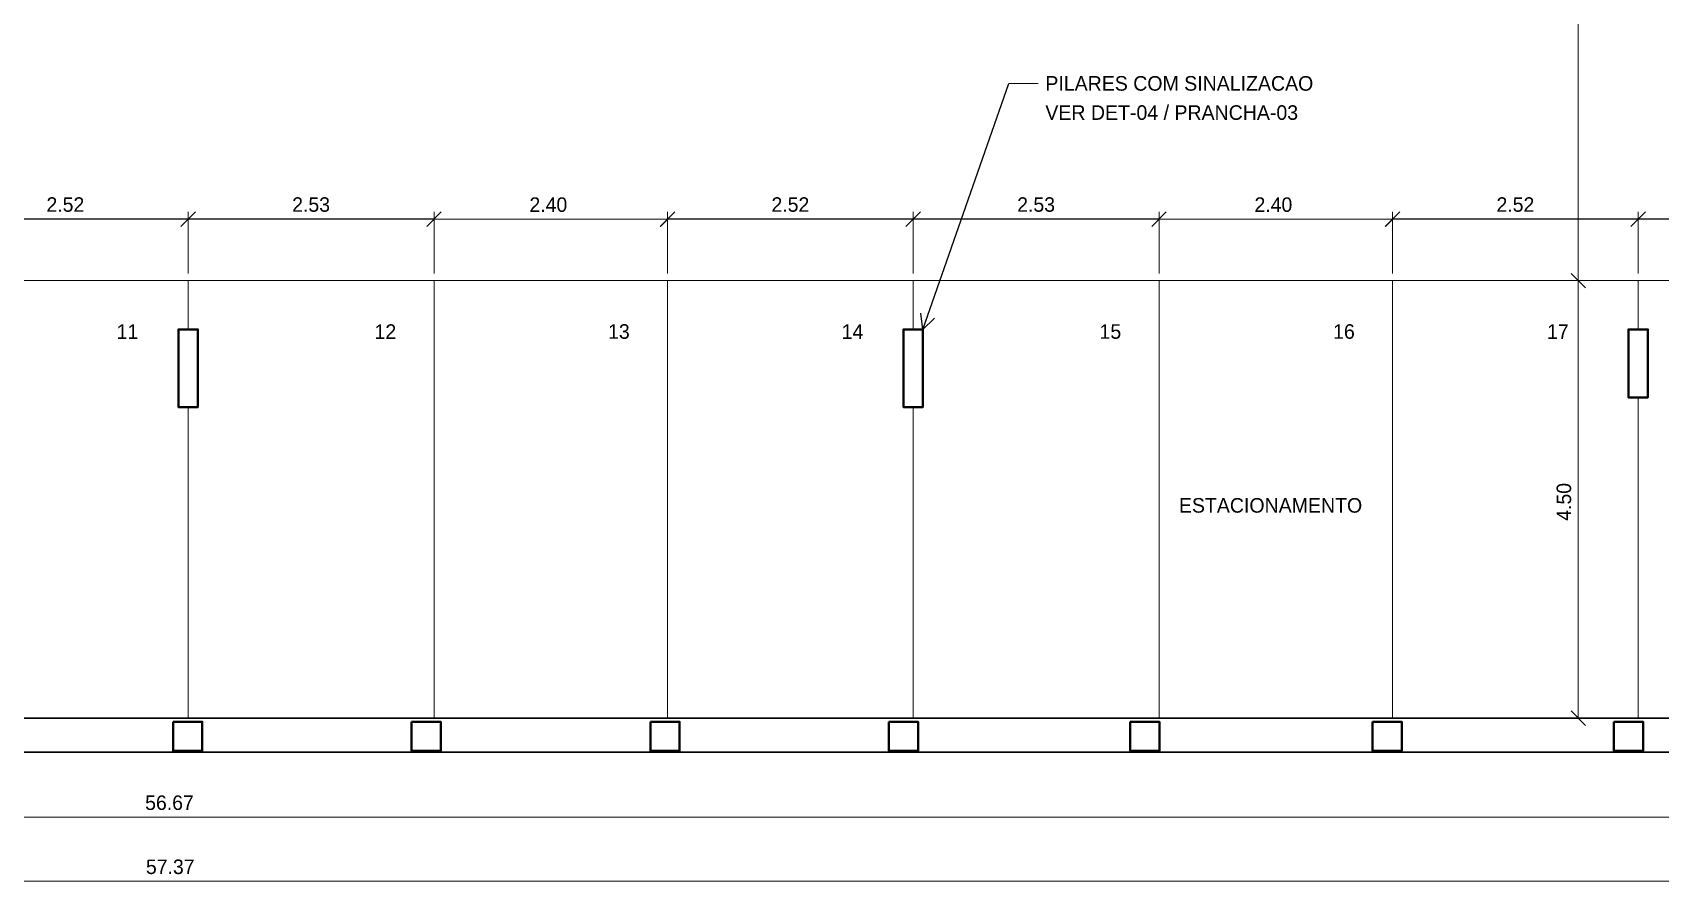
# Model space of a CAD drawing. Header units: metres. Extents: x -5.3 to 83.9, y -21.1 to 42.
# Drawn here: x 29.17 to 45.89, y 0.6 to 9.41 of the extents above; entities that cross this region are included whole.
import ezdxf
from ezdxf.enums import TextEntityAlignment as Align

# ---------------------------------------------------------------- set-up
doc = ezdxf.new("R2010")
doc.units = ezdxf.units.M
doc.header["$MEASUREMENT"] = 0
for name, color, linetype, lineweight in [('Level 23', 7, 'Continuous', 0), ('Level 24', 7, 'Continuous', 0), ('Level 41', 7, 'Continuous', 0), ('Level 42', 7, 'Continuous', 0), ('Level 7', 7, 'Continuous', 0), ('Level 8', 7, 'Continuous', 0)]:
    doc.layers.add(name, color=color, linetype=linetype, lineweight=lineweight)
doc.styles.add('Style-CIVIL', font='CIVIL.shx')
doc.styles.add('Style-INTL_ENGINEERING', font='INTL_ENGINEERING.shx')
doc.dimstyles.get("Standard").update_dxf_attribs({"dimtxt": 0.18, "dimasz": 0.18, "dimexe": 0.18, "dimexo": 0.0625, "dimgap": 0.09, "dimtad": 0, "dimtih": 1, "dimtoh": 1, "dimdec": 4, "dimzin": 1, "dimdsep": 46, "dimtxsty": 'Standard', "dimcen": 0, "dimadec": 0, "dimazin": 0, "dimtfac": 1, "dimtdec": 4, "dimtofl": 0, "dimtmove": 0, "dimatfit": 3, "dimfxl": 0, "dimtolj": 1, "dimtzin": 1, "dimarcsym": 0})

# ---------------------------------------------------------------- blocks, each defined once
blk = doc.blocks.new('_Oblique')
at = {"color": 0, "linetype": 'ByBlock', "lineweight": -2}
blk.add_line((0.5, 0.5), (-0.5, -0.5), dxfattribs=at)
blk = doc.blocks.new('*D14')
at = {"layer": 'Defpoints', "color": 0, "linetype": 'Continuous', "lineweight": 13}
for p in [(45.665, 7.489), (45.665, 6.857), (48.191, 6.857)]:
    blk.add_point(p, dxfattribs=at)
at = {"layer": 'Level 23', "color": 2, "linetype": 'Continuous', "lineweight": 0}
for p, q in [((45.665, 6.931), (45.665, 7.563)), ((48.191, 6.931), (48.191, 7.563))]:
    blk.add_line(p, q, dxfattribs=at)
at = {"layer": 'Level 23', "color": 0, "linetype": 'Continuous', "lineweight": -2}
blk.add_line((48.191, 7.489), (45.665, 7.489), dxfattribs=at)
at = {"layer": 'Level 23', "color": 0, "linetype": 'Continuous', "lineweight": -2, "xscale": 0.14925, "yscale": 0.14925, "zscale": 0.14925, "rotation": 180}
blk.add_blockref('_Oblique', (45.665, 7.489), dxfattribs=at)
at = {"layer": 'Level 23', "color": 0, "linetype": 'Continuous', "lineweight": -2, "xscale": 0.14925, "yscale": 0.14925, "zscale": 0.14925}
blk.add_blockref('_Oblique', (48.191, 7.489), dxfattribs=at)
at = {"layer": 'Level 23', "color": 0, "linetype": 'Continuous', "lineweight": 0, "insert": (46.928, 7.638), "char_height": 0.1492, "attachment_point": 5, "style": 'Style-INTL_ENGINEERING'}
blk.add_mtext('2.53', dxfattribs=at)
blk = doc.blocks.new('*D15')
at = {"layer": 'Defpoints', "color": 0, "linetype": 'Continuous', "lineweight": 13}
for p in [(43.141, 7.489), (43.141, 6.857), (45.665, 6.857)]:
    blk.add_point(p, dxfattribs=at)
at = {"layer": 'Level 23', "color": 2, "linetype": 'Continuous', "lineweight": 0}
for p, q in [((43.141, 6.931), (43.141, 7.563)), ((45.665, 6.931), (45.665, 7.563))]:
    blk.add_line(p, q, dxfattribs=at)
at = {"layer": 'Level 23', "color": 0, "linetype": 'Continuous', "lineweight": -2}
blk.add_line((45.665, 7.489), (43.141, 7.489), dxfattribs=at)
at = {"layer": 'Level 23', "color": 0, "linetype": 'Continuous', "lineweight": -2, "xscale": 0.14925, "yscale": 0.14925, "zscale": 0.14925, "rotation": 180}
blk.add_blockref('_Oblique', (43.141, 7.489), dxfattribs=at)
at = {"layer": 'Level 23', "color": 0, "linetype": 'Continuous', "lineweight": -2, "xscale": 0.14925, "yscale": 0.14925, "zscale": 0.14925}
blk.add_blockref('_Oblique', (45.665, 7.489), dxfattribs=at)
at = {"layer": 'Level 23', "color": 0, "linetype": 'Continuous', "lineweight": 0, "insert": (44.403, 7.638), "char_height": 0.1492, "attachment_point": 5, "style": 'Style-INTL_ENGINEERING'}
blk.add_mtext('2.52', dxfattribs=at)
blk = doc.blocks.new('*D16')
at = {"layer": 'Defpoints'}
for p in [(40.741, 7.489), (41.941, 7.489), (40.741, 6.857), (43.141, 6.857)]:
    blk.add_point(p, dxfattribs=at)
at = {"layer": 'Level 23', "color": 2, "linetype": 'Continuous', "lineweight": 0}
for p, q in [((40.667, 7.414), (40.816, 7.564)), ((40.741, 6.931), (40.741, 7.563)), ((43.216, 7.564), (43.067, 7.414)), ((43.141, 6.931), (43.141, 7.563)), ((43.141, 7.489), (40.741, 7.489))]:
    blk.add_line(p, q, dxfattribs=at)
at = {"layer": 'Level 23', "color": 2, "linetype": 'Continuous', "lineweight": 0, "style": 'Style-INTL_ENGINEERING'}
blk.add_text('2.40', height=0.1492, dxfattribs=at).set_placement((41.722, 7.638), align=Align.MIDDLE_LEFT)
blk = doc.blocks.new('*D17')
at = {"layer": 'Defpoints', "color": 0, "linetype": 'Continuous', "lineweight": 13}
for p in [(38.215, 7.489), (38.215, 6.857), (40.741, 6.857)]:
    blk.add_point(p, dxfattribs=at)
at = {"layer": 'Level 23', "color": 2, "linetype": 'Continuous', "lineweight": 0}
for p, q in [((38.215, 6.931), (38.215, 7.563)), ((40.741, 6.931), (40.741, 7.563))]:
    blk.add_line(p, q, dxfattribs=at)
at = {"layer": 'Level 23', "color": 0, "linetype": 'Continuous', "lineweight": -2}
blk.add_line((40.741, 7.489), (38.215, 7.489), dxfattribs=at)
at = {"layer": 'Level 23', "color": 0, "linetype": 'Continuous', "lineweight": -2, "xscale": 0.14925, "yscale": 0.14925, "zscale": 0.14925, "rotation": 180}
blk.add_blockref('_Oblique', (38.215, 7.489), dxfattribs=at)
at = {"layer": 'Level 23', "color": 0, "linetype": 'Continuous', "lineweight": -2, "xscale": 0.14925, "yscale": 0.14925, "zscale": 0.14925}
blk.add_blockref('_Oblique', (40.741, 7.489), dxfattribs=at)
at = {"layer": 'Level 23', "color": 0, "linetype": 'Continuous', "lineweight": 0, "insert": (39.478, 7.638), "char_height": 0.1492, "attachment_point": 5, "style": 'Style-INTL_ENGINEERING'}
blk.add_mtext('2.53', dxfattribs=at)
blk = doc.blocks.new('*D18')
at = {"layer": 'Defpoints', "color": 0, "linetype": 'Continuous', "lineweight": 13}
for p in [(35.691, 7.489), (35.691, 6.857), (38.215, 6.857)]:
    blk.add_point(p, dxfattribs=at)
at = {"layer": 'Level 23', "color": 2, "linetype": 'Continuous', "lineweight": 0}
for p, q in [((35.691, 6.931), (35.691, 7.563)), ((38.215, 6.931), (38.215, 7.563))]:
    blk.add_line(p, q, dxfattribs=at)
at = {"layer": 'Level 23', "color": 0, "linetype": 'Continuous', "lineweight": -2}
blk.add_line((38.215, 7.489), (35.691, 7.489), dxfattribs=at)
at = {"layer": 'Level 23', "color": 0, "linetype": 'Continuous', "lineweight": -2, "xscale": 0.14925, "yscale": 0.14925, "zscale": 0.14925, "rotation": 180}
blk.add_blockref('_Oblique', (35.691, 7.489), dxfattribs=at)
at = {"layer": 'Level 23', "color": 0, "linetype": 'Continuous', "lineweight": -2, "xscale": 0.14925, "yscale": 0.14925, "zscale": 0.14925}
blk.add_blockref('_Oblique', (38.215, 7.489), dxfattribs=at)
at = {"layer": 'Level 23', "color": 0, "linetype": 'Continuous', "lineweight": 0, "insert": (36.953, 7.638), "char_height": 0.1492, "attachment_point": 5, "style": 'Style-INTL_ENGINEERING'}
blk.add_mtext('2.52', dxfattribs=at)
blk = doc.blocks.new('*D19')
at = {"layer": 'Defpoints'}
for p in [(33.291, 7.489), (34.491, 7.489), (33.291, 6.857), (35.691, 6.857)]:
    blk.add_point(p, dxfattribs=at)
at = {"layer": 'Level 23', "color": 2, "linetype": 'Continuous', "lineweight": 0}
for p, q in [((33.217, 7.414), (33.366, 7.564)), ((33.291, 6.931), (33.291, 7.563)), ((35.766, 7.564), (35.617, 7.414)), ((35.691, 6.931), (35.691, 7.563)), ((35.691, 7.489), (33.291, 7.489))]:
    blk.add_line(p, q, dxfattribs=at)
at = {"layer": 'Level 23', "color": 2, "linetype": 'Continuous', "lineweight": 0, "style": 'Style-INTL_ENGINEERING'}
blk.add_text('2.40', height=0.1492, dxfattribs=at).set_placement((34.272, 7.638), align=Align.MIDDLE_LEFT)
blk = doc.blocks.new('*D20')
at = {"layer": 'Defpoints', "color": 0, "linetype": 'Continuous', "lineweight": 13}
for p in [(30.765, 7.489), (30.765, 6.857), (33.291, 6.857)]:
    blk.add_point(p, dxfattribs=at)
at = {"layer": 'Level 23', "color": 2, "linetype": 'Continuous', "lineweight": 0}
for p, q in [((30.765, 6.931), (30.765, 7.563)), ((33.291, 6.931), (33.291, 7.563))]:
    blk.add_line(p, q, dxfattribs=at)
at = {"layer": 'Level 23', "color": 0, "linetype": 'Continuous', "lineweight": -2}
blk.add_line((33.291, 7.489), (30.765, 7.489), dxfattribs=at)
at = {"layer": 'Level 23', "color": 0, "linetype": 'Continuous', "lineweight": -2, "xscale": 0.14925, "yscale": 0.14925, "zscale": 0.14925, "rotation": 180}
blk.add_blockref('_Oblique', (30.765, 7.489), dxfattribs=at)
at = {"layer": 'Level 23', "color": 0, "linetype": 'Continuous', "lineweight": -2, "xscale": 0.14925, "yscale": 0.14925, "zscale": 0.14925}
blk.add_blockref('_Oblique', (33.291, 7.489), dxfattribs=at)
at = {"layer": 'Level 23', "color": 0, "linetype": 'Continuous', "lineweight": 0, "insert": (32.028, 7.638), "char_height": 0.1492, "attachment_point": 5, "style": 'Style-INTL_ENGINEERING'}
blk.add_mtext('2.53', dxfattribs=at)
blk = doc.blocks.new('*D21')
at = {"layer": 'Defpoints', "color": 0, "linetype": 'Continuous', "lineweight": 13}
for p in [(28.241, 7.489), (28.241, 6.857), (30.765, 6.857)]:
    blk.add_point(p, dxfattribs=at)
at = {"layer": 'Level 23', "color": 2, "linetype": 'Continuous', "lineweight": 0}
for p, q in [((28.241, 6.931), (28.241, 7.563)), ((30.765, 6.931), (30.765, 7.563))]:
    blk.add_line(p, q, dxfattribs=at)
at = {"layer": 'Level 23', "color": 0, "linetype": 'Continuous', "lineweight": -2}
blk.add_line((30.765, 7.489), (28.241, 7.489), dxfattribs=at)
at = {"layer": 'Level 23', "color": 0, "linetype": 'Continuous', "lineweight": -2, "xscale": 0.14925, "yscale": 0.14925, "zscale": 0.14925, "rotation": 180}
blk.add_blockref('_Oblique', (28.241, 7.489), dxfattribs=at)
at = {"layer": 'Level 23', "color": 0, "linetype": 'Continuous', "lineweight": -2, "xscale": 0.14925, "yscale": 0.14925, "zscale": 0.14925}
blk.add_blockref('_Oblique', (30.765, 7.489), dxfattribs=at)
at = {"layer": 'Level 23', "color": 0, "linetype": 'Continuous', "lineweight": 0, "insert": (29.503, 7.638), "char_height": 0.1492, "attachment_point": 5, "style": 'Style-INTL_ENGINEERING'}
blk.add_mtext('2.52', dxfattribs=at)
blk = doc.blocks.new('*D33')
at = {"layer": 'Defpoints'}
for p in [(44.134, 12.909), (45.049, 12.909), (45.049, 9.883), (45.541, 6.857)]:
    blk.add_point(p, dxfattribs=at)
at = {"layer": 'Level 23', "color": 2, "linetype": 'Continuous', "lineweight": 0}
for p, q in [((44.209, 12.909), (45.124, 12.909)), ((44.975, 12.984), (45.124, 12.834)), ((45.049, 6.857), (45.049, 12.909)), ((45.124, 6.782), (44.975, 6.931)), ((45.467, 6.857), (44.975, 6.857))]:
    blk.add_line(p, q, dxfattribs=at)
at = {"layer": 'Level 23', "color": 2, "linetype": 'Continuous', "lineweight": 0, "style": 'Style-INTL_ENGINEERING'}
blk.add_text('6.05', height=0.1492, rotation=90, dxfattribs=at).set_placement((44.901, 9.66), align=Align.MIDDLE_LEFT)
blk = doc.blocks.new('*D32')
at = {"layer": 'Defpoints'}
for p in [(45.049, 6.857), (45.541, 6.857), (45.049, 4.607), (45.541, 2.357)]:
    blk.add_point(p, dxfattribs=at)
at = {"layer": 'Level 23', "color": 2, "linetype": 'Continuous', "lineweight": 0}
for p, q in [((44.975, 6.931), (45.124, 6.782)), ((45.467, 6.857), (44.975, 6.857)), ((45.049, 2.357), (45.049, 6.857)), ((45.124, 2.282), (44.975, 2.431)), ((45.467, 2.357), (44.975, 2.357))]:
    blk.add_line(p, q, dxfattribs=at)
at = {"layer": 'Level 23', "color": 2, "linetype": 'Continuous', "lineweight": 0, "style": 'Style-INTL_ENGINEERING'}
blk.add_text('4.50', height=0.1492, rotation=90, dxfattribs=at).set_placement((44.901, 4.387), align=Align.MIDDLE_LEFT)
blk = doc.blocks.new('*D47')
at = {"layer": 'Defpoints'}
for p in [(1.925, 2.007), (59.296, 2.007), (1.925, 0.679), (30.61, 0.679)]:
    blk.add_point(p, dxfattribs=at)
at = {"layer": 'Level 23', "color": 2, "linetype": 'Continuous', "lineweight": 0}
for p, q in [((1.925, 1.932), (1.925, 0.605)), ((59.296, 1.932), (59.296, 0.605)), ((1.85, 0.605), (2, 0.754)), ((59.296, 0.679), (1.925, 0.679)), ((59.371, 0.754), (59.221, 0.605))]:
    blk.add_line(p, q, dxfattribs=at)
at = {"layer": 'Level 23', "color": 2, "linetype": 'Continuous', "lineweight": 0, "style": 'Style-INTL_ENGINEERING'}
blk.add_text('57.37', height=0.1492, dxfattribs=at).set_placement((30.331, 0.828), align=Align.MIDDLE_LEFT)
blk = doc.blocks.new('*D49')
at = {"layer": 'Defpoints'}
for p in [(2.275, 2.007), (58.946, 2.007), (2.275, 1.338), (30.61, 1.338)]:
    blk.add_point(p, dxfattribs=at)
at = {"layer": 'Level 23', "color": 2, "linetype": 'Continuous', "lineweight": 0}
for p, q in [((2.275, 1.932), (2.275, 1.264)), ((58.946, 1.932), (58.946, 1.264)), ((2.2, 1.264), (2.35, 1.413)), ((59.021, 1.413), (58.871, 1.264)), ((58.946, 1.338), (2.275, 1.338))]:
    blk.add_line(p, q, dxfattribs=at)
at = {"layer": 'Level 23', "color": 2, "linetype": 'Continuous', "lineweight": 0, "style": 'Style-INTL_ENGINEERING'}
blk.add_text('56.67', height=0.1492, dxfattribs=at).set_placement((30.323, 1.487), align=Align.MIDDLE_LEFT)
blk = doc.blocks.new('TerminatorOpen')
at = {"color": 0, "linetype": 'ByBlock', "lineweight": -2}
for q in [(-1, 0.5), (-1, 0), (-1, -0.5)]:
    blk.add_line((0, 0), q, dxfattribs=at)

msp = doc.modelspace()

# ---------------------------------------------------------------- linework, layer by layer
at = {"layer": 'Level 24', "color": 2, "linetype": 'Continuous', "lineweight": 0}
msp.add_line((39.498, 8.885), (39.198, 8.885), dxfattribs=at)
at = {"layer": 'Level 41', "color": 91, "linetype": 'Continuous', "lineweight": 40, "flags": 128}
for points in [[(30.665, 6.355), (30.865, 6.355), (30.865, 5.555), (30.665, 5.555)], [(38.115, 6.355), (38.315, 6.355), (38.315, 5.555), (38.115, 5.555)], [(45.565, 6.355), (45.765, 6.355), (45.765, 5.655), (45.565, 5.655)]]:
    msp.add_lwpolyline(points, close=True, dxfattribs=at)
at = {"layer": 'Level 42', "color": 2, "linetype": 'Continuous', "lineweight": 40, "flags": 128}
for points in [[(30.865, 6.355), (30.665, 6.355), (30.665, 5.555), (30.865, 5.555)], [(38.315, 6.355), (38.115, 6.355), (38.115, 5.555), (38.315, 5.555)], [(45.765, 6.355), (45.565, 6.355), (45.565, 5.655), (45.765, 5.655)], [(30.61, 2.32), (30.91, 2.32), (30.91, 2.02), (30.61, 2.02)], [(33.06, 2.32), (33.36, 2.32), (33.36, 2.02), (33.06, 2.02)], [(35.515, 2.32), (35.815, 2.32), (35.815, 2.02), (35.515, 2.02)], [(37.965, 2.32), (38.265, 2.32), (38.265, 2.02), (37.965, 2.02)], [(40.445, 2.32), (40.745, 2.32), (40.745, 2.02), (40.445, 2.02)], [(42.935, 2.32), (43.235, 2.32), (43.235, 2.02), (42.935, 2.02)], [(45.415, 2.32), (45.715, 2.32), (45.715, 2.02), (45.415, 2.02)]]:
    msp.add_lwpolyline(points, close=True, dxfattribs=at)
at = {"layer": 'Level 7', "color": 7, "linetype": 'Continuous', "lineweight": 30}
msp.add_line((58.86, 2.357), (10.988, 2.357), dxfattribs=at)
at = {"layer": 'Level 7', "color": 7, "linetype": 'Continuous', "lineweight": 30, "flags": 128}
msp.add_lwpolyline([(59.296, 2.007), (1.925, 2.007), (2.314, 30.204)], dxfattribs=at)
at = {"layer": 'Level 8', "color": 7, "linetype": 'Continuous', "lineweight": 13, "flags": 128}
for points in [[(30.765, 6.355), (30.765, 6.857), (28.241, 6.857), (28.241, 2.357), (30.765, 2.357), (30.765, 5.555)], [(30.765, 5.555), (30.765, 2.357), (33.291, 2.357), (33.291, 6.857), (30.765, 6.857), (30.765, 6.355)], [(38.215, 6.355), (38.215, 6.857), (35.691, 6.857), (35.691, 2.357), (38.215, 2.357), (38.215, 5.555)], [(38.215, 5.555), (38.215, 2.357), (40.741, 2.357), (40.741, 6.857), (38.215, 6.857), (38.215, 6.355)], [(45.665, 6.355), (45.665, 6.857), (43.141, 6.857), (43.141, 2.357), (45.665, 2.357), (45.665, 5.655)], [(45.665, 5.655), (45.665, 2.357), (48.191, 2.357), (48.191, 6.857), (45.665, 6.857), (45.665, 6.355)]]:
    msp.add_lwpolyline(points, dxfattribs=at)
for points in [[(35.691, 6.857), (33.291, 6.857), (33.291, 2.357), (35.691, 2.357)], [(43.141, 6.857), (40.741, 6.857), (40.741, 2.357), (43.141, 2.357)]]:
    msp.add_lwpolyline(points, close=True, dxfattribs=at)

# ---------------------------------------------------------------- texts
at = {"layer": 'Level 24', "color": 2, "linetype": 'Continuous', "lineweight": 13, "char_height": 0.15}
for s, insert, attachment_point, line_spacing_factor, style in [('PILARES COM SINALIZACAO\\PVER DET-04 / PRANCHA-03\\P', (39.573, 8.96), 1, 1.2, 'Style-CIVIL'), ('11\\P', (30.141, 6.332), 5, 1.200006, 'Style-INTL_ENGINEERING'), ('12\\P', (32.791, 6.332), 5, 1.200006, 'Style-INTL_ENGINEERING'), ('13\\P', (35.191, 6.332), 5, 1.200006, 'Style-INTL_ENGINEERING'), ('14\\P', (37.591, 6.332), 5, 1.200006, 'Style-INTL_ENGINEERING'), ('15\\P', (40.241, 6.332), 5, 1.200006, 'Style-INTL_ENGINEERING'), ('16\\P', (42.641, 6.332), 5, 1.200006, 'Style-INTL_ENGINEERING'), ('17\\P', (44.839, 6.332), 5, 1.200006, 'Style-INTL_ENGINEERING'), ('ESTACIONAMENTO\\P', (41.887, 4.544), 5, 1.200006, 'Style-INTL_ENGINEERING')]:
    msp.add_mtext(s, dxfattribs=dict(at, insert=insert, attachment_point=attachment_point, line_spacing_factor=line_spacing_factor, style=style))

# ---------------------------------------------------------------- dimensions: what is measured, and where the dimension line sits
at = {"layer": 'Level 23', "color": 2, "linetype": 'Continuous', "lineweight": 0}
for base, p1, p2, angle, picture, middle in [((45.049, 12.909), (45.541, 6.857), (44.134, 12.909), 90, '*D33', (45.049, 9.883)), ((28.241, 7.489), (30.765, 6.857), (28.241, 6.857), 180, '*D21', (29.503, 7.638)), ((30.765, 7.489), (33.291, 6.857), (30.765, 6.857), 180, '*D20', (32.028, 7.638)), ((33.291, 7.489), (35.691, 6.857), (33.291, 6.857), 180, '*D19', (34.491, 7.489)), ((35.691, 7.489), (38.215, 6.857), (35.691, 6.857), 180, '*D18', (36.953, 7.638)), ((38.215, 7.489), (40.741, 6.857), (38.215, 6.857), 180, '*D17', (39.478, 7.638)), ((40.741, 7.489), (43.141, 6.857), (40.741, 6.857), 180, '*D16', (41.941, 7.489)), ((43.141, 7.489), (45.665, 6.857), (43.141, 6.857), 180, '*D15', (44.403, 7.638)), ((45.665, 7.489), (48.191, 6.857), (45.665, 6.857), 180, '*D14', (46.928, 7.638)), ((45.049, 6.857), (45.541, 2.357), (45.541, 6.857), 90, '*D32', (45.049, 4.607)), ((1.925, 0.679), (59.296, 2.007), (1.925, 2.007), 180, '*D47', (30.61, 0.679)), ((2.275, 1.338), (58.946, 2.007), (2.275, 2.007), 180, '*D49', (30.61, 1.338))]:
    dim = msp.add_linear_dim(base=base, p1=p1, p2=p2, angle=angle, dimstyle='Standard', override={"dimtxt": 0.14925, "dimasz": 0.14925, "dimexe": 0.07425, "dimexo": 0.07425, "dimgap": 0.07425, "dimtad": 1, "dimtih": 0, "dimtoh": 0, "dimdec": 2, "dimzin": 3, "dimtxsty": 'Style-INTL_ENGINEERING', "dimblk": 'Oblique', "dimclre": 2, "dimtdec": 2, "dimatfit": 1, "dimtolj": 0, "dimtzin": 3, "dimlwe": 0}, dxfattribs=at)
    dim.commit()
    dim.dimension.update_dxf_attribs({"geometry": picture, "text_midpoint": middle})

# ---------------------------------------------------------------- leaders
msp.add_leader([(38.315, 6.355), (39.198, 8.885)], dimstyle='Standard', override={"dimtxt": 0.15, "dimasz": 0.15, "dimgap": 0, "dimtad": 1, "dimtxsty": 'Style-INTL_ENGINEERING', "dimldrblk": 'TerminatorOpen'}, dxfattribs=at)

doc.saveas('drawing.dxf')
